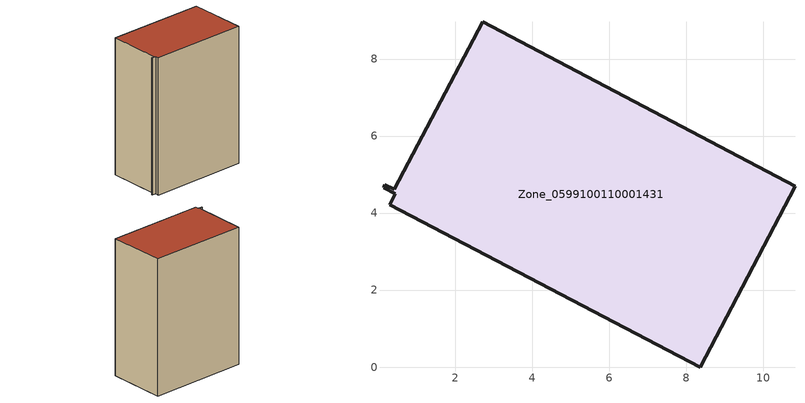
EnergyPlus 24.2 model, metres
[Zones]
Zone_0599100110001431
 floor ground (C_G): 8.36,0 0.29,4.21 0.44,4.5 0.14,4.66 0.17,4.74 0.42,4.61 2.71,8.96 10.82,4.7 z0
 wall outside (C_F): 10.82,4.7 2.71,8.96 0.42,4.61 0.17,4.74 0.14,4.66 0.44,4.5 0.29,4.21 8.36,0 10.82,4.7 z0:12.83
 roof outside (C_R): 0.29,4.21 8.36,0 10.82,4.7 2.71,8.96 0.42,4.61 0.17,4.74 0.14,4.66 0.44,4.5 z12.83
[BUILDING]
Pand.0599100110001431: North Axis=0; Terrain=City; Loads Convergence Tolerance Value=0.04; Temperature Convergence Tolerance Value=0.4; Solar Distribution=FullExterior; Maximum Number of Warmup Days=25; Minimum Number of Warmup Days=1
[Site:Location]
Rotterdam.The.Hague.AP_ZH_NLD Design_Conditions: Latitude=51.96; Longitude=4.45; Time Zone=1; Elevation=-4.5
[SITE:GROUNDTEMPERATURE:BUILDINGSURFACE]
18, 18, 18, 18, 18, 18, 18, 18, 18, 18, 18, 18
[MATERIAL] Thermal Absorptance=0.9; Solar Absorptance=0.7; Visible Absorptance=0.7
Name | Roughness | Thickness | Conductivity | Density | Specific Heat
G.TI.2015-2018 | MediumSmooth | 0.15 | 0.0428571 | 540 | 1210
F.TI.2015-2018 | Rough | 0.3 | 0.0666667 | 1920 | 840
R.TI.2015-2018 | MediumRough | 0.2 | 0.0333333 | 1500 | 1000
[CONSTRUCTION]
C_G: G.TI.2015-2018
C_F: F.TI.2015-2018
C_R: R.TI.2015-2018
[ZONE]
Zone_0599100110001431: Type=1; Multiplier=1; Ceiling Height=Autocalculate; Volume=Autocalculate; Floor Area=autocalculate; Part of Total Floor Area=Yes
[ZONEINFILTRATION:DESIGNFLOWRATE]
Infil_Zone_0599100110001431: Zone or ZoneList or Space or SpaceList=Zone_0599100110001431; Schedule=AlwaysOn; Design Flow Rate Calculation Method=Flow/Area; Flow Rate per Floor Area=0.0015; Constant Term Coefficient=1; Temperature Term Coefficient=0; Velocity Term Coefficient=0; Velocity Squared Term Coefficient=0
[HVACTEMPLATE:ZONE:IDEALLOADSAIRSYSTEM]
Zone_0599100110001431: Maximum Heating Supply Air Temperature=50; Minimum Cooling Supply Air Temperature=13; Maximum Heating Supply Air Humidity Ratio=0.0156; Minimum Cooling Supply Air Humidity Ratio=0.0077; Heating Limit=NoLimit; Cooling Limit=NoLimit; Dehumidification Control Type=ConstantSensibleHeatRatio; Cooling Sensible Heat Ratio=0.7; Dehumidification Setpoint=60; Humidification Control Type=None; Humidification Setpoint=30; Outdoor Air Method=None; Outdoor Air Flow Rate per Person=0.00944; Outdoor Air Flow Rate per Zone Floor Area=0; Outdoor Air Flow Rate per Zone=0; Demand Controlled Ventilation Type=None; Outdoor Air Economizer Type=NoEconomizer; Heat Recovery Type=None; Sensible Heat Recovery Effectiveness=0.7; Latent Heat Recovery Effectiveness=0.65
[ZONECONTROL:THERMOSTAT]
ThermostatControl_Zone_0599100110001431: Zone or ZoneList=Zone_0599100110001431; Control Type Schedule=DualSetpointControlType; Control 1=Thermostat_Zone_0599100110001431; Temperature Difference Between Cutout And Setpoint=0
[THERMOSTATSETPOINT:DUALSETPOINT]
Thermostat_Zone_0599100110001431: Heating Setpoint Temperature Schedule=HeatingSetpoint_Zone_0599100110001431; Cooling Setpoint Temperature Schedule=CoolingSetpoint_Zone_0599100110001431
[SCHEDULE:COMPACT]
HeatingSetpoint_Zone_0599100110001431: Through: 12/31, For: AllDays, Until: 24:00, 21
CoolingSetpoint_Zone_0599100110001431: Through: 12/31, For: AllDays, Until: 24:00, 24
DualSetpointControlType: Through: 12/31, For: AllDays, Until: 24:00, 4
AlwaysOn: Through: 12/31, For: AllDays, Until: 24:00, 1
